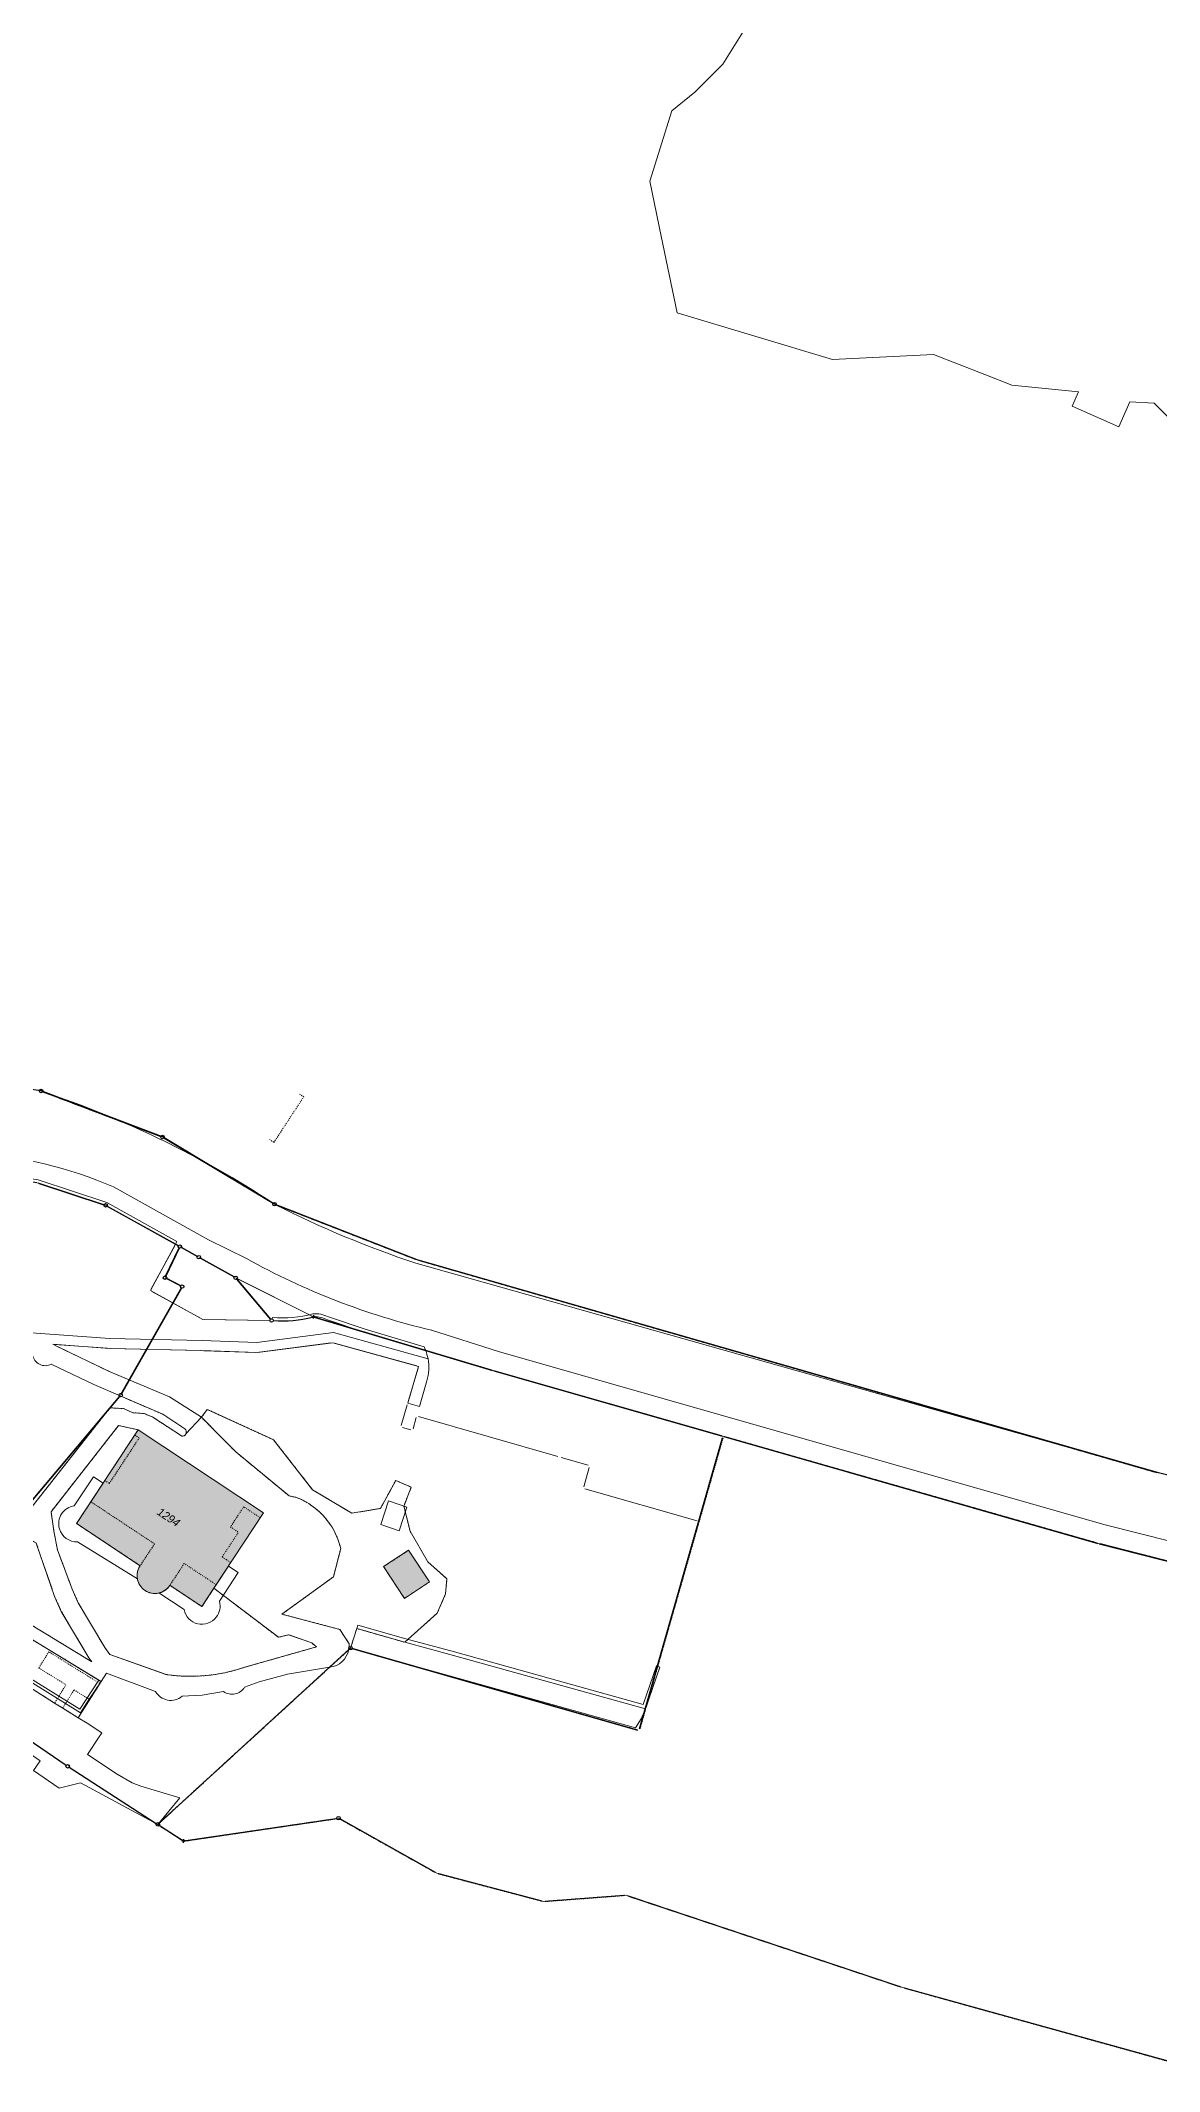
# Model space of a CAD drawing. Header units: metres. Extents: x 2678625 to 2679611, y 1205237 to 1205867.
# Drawn here: x 2679124.8 to 2679236.7, y 1205237.3 to 1205440.3 of the extents above; entities that cross this region are included whole.
import ezdxf

# ---------------------------------------------------------------- set-up
doc = ezdxf.new("R2010")
doc.units = ezdxf.units.M
doc.linetypes.add('AUSGEZOGEN', pattern=[0])
doc.linetypes.add('STRICHLINIE_S4', pattern=[0.1, 0, -0.1])
for name, color, linetype, lineweight in [('BEFESTIGT_TROTTOIR__Z-CH_', 8, 'AUSGEZOGEN', 13), ('BOLZEN', 250, 'AUSGEZOGEN', 25), ('GARTENANLAGEN', 8, 'STRICHLINIE_S4', 13), ('GEBAEUDE', 8, 'AUSGEZOGEN', 18), ('GEBAEUDENUMMER', 8, 'AUSGEZOGEN', 18), ('GEBAEUDETEIL', 8, 'STRICHLINIE_S4', 13), ('GESCHL_WALD', 8, 'AUSGEZOGEN', 13), ('KREUZ', 250, 'AUSGEZOGEN', 25), ('KUNSTSTOFFGRENZZEICHEN', 250, 'AUSGEZOGEN', 25), ('MAUER__SOCKEL__LAWINENVERBA', 8, 'AUSGEZOGEN', 13), ('OFFENES_GEWAESSER', 8, 'AUSGEZOGEN', 13), ('PARZELLE', 250, 'AUSGEZOGEN', 25), ('ROHR', 250, 'AUSGEZOGEN', 25), ('SCHMALER_WEG', 8, 'AUSGEZOGEN', 13), ('SELBSTAENDIGES_RECHT', 8, 'STRICHLINIE_S4', 13), ('Standard', 7, 'AUSGEZOGEN', 25), ('STRASSE__WEGE', 8, 'AUSGEZOGEN', 13), ('UEBRIGE_BEFEST', 8, 'AUSGEZOGEN', 13), ('UNTERIR_GEBAEUDE__RESERVOIR', 8, 'STRICHLINIE_S4', 13), ('UNTERSTAND__Z-CH_', 8, 'AUSGEZOGEN', 13), ('UNVERSICHERTER_GRENZPUNKT', 250, 'AUSGEZOGEN', 25)]:
    doc.layers.add(name, color=color, linetype=linetype, lineweight=lineweight)
doc.styles.add('ARIAL', font='arial.ttf')

# ---------------------------------------------------------------- blocks, each defined once
blk = doc.blocks.new('NSY101')
at = {"color": 0, "linetype": 'ByBlock', "lineweight": -2}
blk.add_circle((0, 0), 0.05, dxfattribs=at)
blk = doc.blocks.new('NSY115')
at = {"color": 0, "linetype": 'ByBlock', "lineweight": -2}
for p, q in [((-0.05, 0), (-0.02, 0)), ((0, 0.05), (0, 0.02)), ((0.05, 0), (0.02, 0)), ((0, -0.05), (0, -0.02))]:
    blk.add_line(p, q, dxfattribs=at)
blk.add_circle((0, 0), 0.02, dxfattribs=at)
blk = doc.blocks.new('COMPLEXOBJECT_19')
at = {"layer": 'GEBAEUDE', "color": 8, "linetype": 'AUSGEZOGEN', "lineweight": 18, "transparency": 33554687}
for points in [[(49140.93, 45283.75), (49142.13, 45285.58), (49147.08, 45293.14), (49134.54, 45301.43), (49128.39, 45292.05), (49134.75, 45287.84)], [(49137.71, 45285.88), (49137.76, 45285.85), (49140.93, 45283.75)]]:
    blk.add_lwpolyline(points, dxfattribs=at)
for centre, radius, start, end in [((49136.21, 45286.84), 1.77, 145.6053, 236.624), ((49136.22, 45286.84), 1.78, 236.5419, 327.3218)]:
    blk.add_arc(centre, radius, start, end, dxfattribs=at)
blk = doc.blocks.new('COMPLEXOBJECT_20')
at = {"layer": 'GARTENANLAGEN', "color": 8, "linetype": 'STRICHLINIE_S4', "lineweight": 13, "transparency": 33554687}
for p, q in [((49132.59, 45301.85), (49125.83, 45293.23)), ((49128.39, 45292.05), (49134.54, 45301.43)), ((49134.54, 45301.43), (49132.59, 45301.85)), ((49125.83, 45293.23), (49126.12, 45291.3)), ((49126.12, 45291.3), (49126.47, 45289.43)), ((49134.75, 45287.84), (49128.39, 45292.05)), ((49126.47, 45289.43), (49127.95, 45285.49)), ((49127.95, 45285.49), (49128.55, 45284.14)), ((49137.76, 45285.85), (49137.71, 45285.88)), ((49140.93, 45283.75), (49137.76, 45285.85)), ((49142.13, 45285.58), (49140.93, 45283.75)), ((49143.09, 45284.85), (49142.13, 45285.58)), ((49148.57, 45280.68), (49143.09, 45284.85)), ((49128.55, 45284.14), (49131.2, 45279.67)), ((49149.6, 45280.93), (49148.57, 45280.68)), ((49151.91, 45280.11), (49149.6, 45280.93)), ((49131.2, 45279.67), (49131.72, 45278.96)), ((49131.72, 45278.96), (49137.3, 45276.97)), ((49145.09, 45277.65), (49152.38, 45279.72)), ((49152.38, 45279.72), (49151.91, 45280.11)), ((49137.3, 45276.97), (49137.46, 45276.95))]:
    blk.add_line(p, q, dxfattribs=at)
for centre, radius, start, end in [((49136.21, 45286.84), 1.77, 145.6053, 236.624), ((49136.22, 45286.84), 1.78, 236.5419, 327.3218), ((49139.77, 45293.55), 16.77, 262.0769, 288.4746)]:
    blk.add_arc(centre, radius, start, end, dxfattribs=at)
blk = doc.blocks.new('COMPLEXOBJECT_22')
at = {"layer": 'GESCHL_WALD', "color": 8, "linetype": 'AUSGEZOGEN', "lineweight": 13, "transparency": 33554687}
for p, q in [((49131.12, 45323.93), (49124.65, 45326.07)), ((49138.13, 45320.08), (49131.44, 45323.79)), ((49135.85, 45315.51), (49138.2, 45319.84)), ((49140.86, 45312.55), (49135.92, 45315.27)), ((49147.73, 45312.37), (49141.19, 45312.47))]:
    blk.add_line(p, q, dxfattribs=at)
for points in [[(49080.42, 45307.02), (49082.46, 45306.54), (49081.6, 45308.36), (49080.63, 45311.87), (49082.2, 45312.48), (49091.22, 45309.66), (49101.03, 45308.59), (49105.66, 45317.58), (49107.45, 45318.52), (49111.82, 45317.19), (49123.87, 45311.14), (49131.72, 45310.57), (49140.95, 45310.35), (49146.43, 45310.16), (49154.08, 45311.15), (49163.55, 45308.52)], [(49163.3, 45309.36), (49157.15, 45311.2), (49153.48, 45312.44)]]:
    blk.add_lwpolyline(points, dxfattribs=at)
for centre, radius, start, end in [((49148.89, 45325.33), 13.01, 266.3865, 283.8305), ((49152.28, 45310.09), 2.63, 62.7732, 92.9125), ((49158.89, 45307.65), 4.73, 10.6865, 21.2942)]:
    blk.add_arc(centre, radius, start, end, dxfattribs=at)
blk = doc.blocks.new('COMPLEXOBJECT_23')
at = {"layer": 'UEBRIGE_BEFEST', "color": 8, "linetype": 'AUSGEZOGEN', "lineweight": 13, "transparency": 33554687}
for p, q in [((49138.28, 45319.99), (49135.77, 45315.35)), ((49138.66, 45319.78), (49138.28, 45319.99)), ((49139.51, 45319.31), (49138.78, 45319.71)), ((49140.56, 45318.72), (49139.63, 45319.24)), ((49144.24, 45316.67), (49140.68, 45318.65)), ((49135.77, 45315.35), (49141.01, 45312.47)), ((49152.01, 45312.75), (49144.36, 45316.6)), ((49141.01, 45312.47), (49147.73, 45312.37))]:
    blk.add_line(p, q, dxfattribs=at)
blk.add_arc((49148.89, 45325.33), 13.01, 266.3865, 283.8305, dxfattribs=at)
blk = doc.blocks.new('COMPLEXOBJECT_24')
at = {"layer": 'UEBRIGE_BEFEST', "color": 8, "linetype": 'AUSGEZOGEN', "lineweight": 13, "transparency": 33554687}
blk.add_line((49124.05, 45280.39), (49128.82, 45277.49), dxfattribs=at)
for points in [[(49138.89, 45300.81), (49136.01, 45302.7), (49135.14, 45303.05), (49134, 45303.14), (49133.09, 45303.55), (49132.21, 45303.6), (49131.73, 45303.63), (49122.71, 45292.19)], [(49150.38, 45294.67), (49149.64, 45294.82), (49144.32, 45299.21), (49142.8, 45300.74), (49140.88, 45302.68), (49139.32, 45301.01)], [(49124.36, 45290.08), (49126.19, 45284.77), (49126.86, 45283.27), (49129.62, 45278.62), (49129.9, 45278.23), (49123.96, 45281.85)], [(49155.65, 45280.04), (49154.73, 45281.46), (49148.93, 45282.99), (49154.08, 45286.73), (49154.81, 45289.55)], [(49115.89, 45284.4), (49118.04, 45277.99), (49118.51, 45277.68), (49118.37, 45277.35), (49116.15, 45278.44), (49113.93, 45279.19)], [(49123.35, 45269.29), (49124.09, 45268.78), (49124.75, 45268.34), (49124.08, 45267.36), (49126.66, 45265.59), (49128.79, 45266.14), (49136.51, 45261.97), (49138.71, 45264.61), (49134.82, 45265.79), (49133.95, 45266.14), (49132.45, 45266.98), (49129.49, 45268.97), (49130.58, 45270.61), (49130.92, 45271.14), (49129.46, 45272.08), (49128.55, 45272.64), (49127, 45273.6), (49126.19, 45274.1), (49118.82, 45278.79), (49118.89, 45279.04), (49117.48, 45283.12)], [(49111.55, 45279.64), (49111.09, 45278.98), (49112.88, 45277.76), (49113.83, 45277.94), (49116.06, 45276.73), (49120.98, 45273.02), (49120.61, 45272.48), (49120.11, 45271.74), (49123.31, 45269.58)], [(49128.82, 45277.49), (49130.85, 45276.25), (49131.38, 45277.1), (49136.27, 45275.27)], [(49145.2, 45275.69), (49146.65, 45276.22), (49149.47, 45276.98), (49153.7, 45277.69)], [(49138.93, 45274.79), (49140.94, 45274.89), (49143.08, 45275.25)]]:
    blk.add_lwpolyline(points, dxfattribs=at)
for centre, radius, start, end in [((49138.96, 45301.21), 0.414, 261.0616, 330.3258), ((49147.7, 45287.88), 7.3, 33.8984, 68.4851), ((49125.88, 45292.96), 3.25, 193.5105, 242.2357), ((49147.75, 45287.91), 7.25, 13.1203, 33.8873), ((49116.87, 45273.48), 10.96, 66.0112, 95.1359), ((49117.54, 45274.37), 8.75, 88.6996, 90.4356), ((49117.52, 45273.95), 9.17, 68.3355, 88.6342), ((49117.53, 45273.98), 9.14, 44.5377, 68.3268), ((49116.87, 45273.47), 10.98, 49.7308, 66.0083), ((49110.9, 45269.76), 9.9, 77.274, 86.2461), ((49110.89, 45269.8), 9.87, 72.0969, 77.2102), ((49153.48, 45279.85), 2.17, 275.753, 348.9283), ((49153.47, 45279.85), 2.19, 349.014, 4.9206), ((49137.8, 45276.11), 1.74, 208.7781, 310.7407), ((49143.94, 45276.45), 1.47, 234.6058, 329.0021), ((49123.2, 45269.42), 0.201, 320.6333, 53.9085)]:
    blk.add_arc(centre, radius, start, end, dxfattribs=at)
blk = doc.blocks.new('COMPLEXOBJECT_25')
at = {"layer": 'UEBRIGE_BEFEST', "color": 8, "linetype": 'AUSGEZOGEN', "lineweight": 13, "transparency": 33554687}
for points in [[(49137.46, 45276.95), (49137.3, 45276.97), (49131.72, 45278.96), (49131.2, 45279.67), (49128.55, 45284.14), (49127.95, 45285.49), (49126.47, 45289.43), (49126.12, 45291.3), (49125.83, 45293.23), (49132.59, 45301.85)], [(49132.59, 45301.85), (49134.54, 45301.43), (49147.08, 45293.14), (49142.13, 45285.58), (49143.09, 45284.85), (49148.57, 45280.68), (49149.6, 45280.93), (49151.91, 45280.11), (49152.38, 45279.72), (49145.09, 45277.65)]]:
    blk.add_lwpolyline(points, dxfattribs=at)
blk.add_arc((49139.77, 45293.55), 16.77, 262.0769, 288.4746, dxfattribs=at)
blk = doc.blocks.new('COMPLEXOBJECT_26')
at = {"layer": 'GARTENANLAGEN', "color": 8, "linetype": 'STRICHLINIE_S4', "lineweight": 13, "transparency": 33554687}
for p, q in [((49117.48, 45283.12), (49118.89, 45279.04)), ((49128.82, 45277.49), (49124.05, 45280.39)), ((49118.89, 45279.04), (49118.82, 45278.79)), ((49118.82, 45278.79), (49126.19, 45274.1)), ((49130.85, 45276.25), (49128.82, 45277.49)), ((49128.55, 45272.64), (49130.85, 45276.25)), ((49126.19, 45274.1), (49127, 45273.6)), ((49127, 45273.6), (49128.55, 45272.64))]:
    blk.add_line(p, q, dxfattribs=at)
for centre, radius, start, end in [((49117.54, 45274.37), 8.75, 88.6996, 90.4356), ((49117.52, 45273.95), 9.17, 68.3355, 88.6342), ((49117.53, 45273.98), 9.14, 44.5377, 68.3268)]:
    blk.add_arc(centre, radius, start, end, dxfattribs=at)
blk = doc.blocks.new('COMPLEXOBJECT_27')
at = {"layer": 'GARTENANLAGEN', "color": 8, "linetype": 'STRICHLINIE_S4', "lineweight": 13, "transparency": 33554687}
for p, q in [((49132.74, 45304.82), (49131.73, 45303.63)), ((49137.01, 45302.98), (49132.74, 45304.82)), ((49131.73, 45303.63), (49132.21, 45303.6)), ((49132.21, 45303.6), (49133.09, 45303.55)), ((49133.09, 45303.55), (49134, 45303.14)), ((49134, 45303.14), (49135.14, 45303.05)), ((49135.14, 45303.05), (49136.01, 45302.7)), ((49136.01, 45302.7), (49138.89, 45300.81)), ((49139.21, 45301.54), (49137.01, 45302.98))]:
    blk.add_line(p, q, dxfattribs=at)
for centre, radius, start, end in [((49138.96, 45301.21), 0.414, 261.0616, 330.3258), ((49138.95, 45301.21), 0.416, 330.3232, 51.5917)]:
    blk.add_arc(centre, radius, start, end, dxfattribs=at)
blk = doc.blocks.new('COMPLEXOBJECT_28')
at = {"layer": 'GARTENANLAGEN', "color": 8, "linetype": 'STRICHLINIE_S4', "lineweight": 13, "transparency": 33554687}
for p, q in [((49141.46, 45303.47), (49140.88, 45302.68)), ((49140.88, 45302.68), (49142.8, 45300.74)), ((49148.08, 45300.44), (49141.46, 45303.47)), ((49142.8, 45300.74), (49144.32, 45299.21)), ((49144.32, 45299.21), (49149.64, 45294.82)), ((49152, 45295.43), (49148.08, 45300.44)), ((49149.64, 45294.82), (49150.38, 45294.67)), ((49155.91, 45293.09), (49152, 45295.43)), ((49160.31, 45296.37), (49158.79, 45293.57)), ((49161.86, 45295.69), (49160.31, 45296.37)), ((49161.13, 45293.79), (49161.86, 45295.69)), ((49158.79, 45293.57), (49155.91, 45293.09)), ((49161.75, 45291.28), (49161.13, 45293.79)), ((49163.53, 45288.22), (49161.75, 45291.28)), ((49154.81, 45289.55), (49154.08, 45286.73)), ((49154.08, 45286.73), (49148.93, 45282.99)), ((49165.43, 45286.53), (49163.53, 45288.22)), ((49165.29, 45285.01), (49165.43, 45286.53)), ((49164.46, 45283.08), (49165.29, 45285.01)), ((49148.93, 45282.99), (49154.73, 45281.46)), ((49161.22, 45280.18), (49164.46, 45283.08)), ((49154.73, 45281.46), (49155.65, 45280.04)), ((49155.79, 45279.59), (49156.41, 45281.56)), ((49156.41, 45281.56), (49161.22, 45280.18)), ((49155.61, 45279.43), (49155.79, 45279.59))]:
    blk.add_line(p, q, dxfattribs=at)
for centre, radius, start, end in [((49147.7, 45287.88), 7.3, 33.8984, 68.4851), ((49147.75, 45287.91), 7.25, 13.1203, 33.8873), ((49153.47, 45279.85), 2.19, 349.014, 4.9206)]:
    blk.add_arc(centre, radius, start, end, dxfattribs=at)
blk = doc.blocks.new('COMPLEXOBJECT_29')
at = {"layer": 'GARTENANLAGEN', "color": 8, "linetype": 'STRICHLINIE_S4', "lineweight": 13, "transparency": 33554687}
for p, q in [((49098.91, 45303.03), (49094.5, 45301.74)), ((49098.81, 45302.5), (49098.91, 45303.03)), ((49122.71, 45292.19), (49131.73, 45303.63)), ((49131.73, 45303.63), (49127.52, 45298.63)), ((49094.3, 45302.41), (49093.36, 45301.99)), ((49093.36, 45301.99), (49097.25, 45299.47)), ((49094.5, 45301.74), (49094.3, 45302.41)), ((49098.78, 45302.23), (49098.81, 45302.5)), ((49098.99, 45302.2), (49098.78, 45302.23)), ((49104.88, 45301.42), (49098.99, 45302.2)), ((49105.07, 45301.4), (49104.88, 45301.42)), ((49109.4, 45300.83), (49105.07, 45301.4)), ((49105.2, 45292.77), (49109.4, 45300.83)), ((49097.25, 45299.47), (49102.58, 45296.01)), ((49127.52, 45298.63), (49119.66, 45289.31)), ((49102.58, 45296.01), (49098.08, 45289.24)), ((49112.32, 45289.05), (49105.2, 45292.77)), ((49116.61, 45294.04), (49113.64, 45288.36)), ((49116.79, 45293.95), (49116.61, 45294.04)), ((49118.85, 45292.87), (49116.79, 45293.95)), ((49119.2, 45292.69), (49118.85, 45292.87)), ((49119.66, 45289.31), (49119.2, 45292.69)), ((49098.08, 45289.24), (49097, 45287.62)), ((49113.64, 45288.36), (49112.32, 45289.05)), ((49126.19, 45284.77), (49124.36, 45290.08)), ((49097, 45287.62), (49097.88, 45284.1)), ((49126.86, 45283.27), (49126.19, 45284.77)), ((49097.88, 45284.1), (49101.14, 45283.9)), ((49101.14, 45283.9), (49101.25, 45284.02)), ((49101.25, 45284.02), (49101.79, 45284.09)), ((49101.79, 45284.09), (49101.82, 45283.86)), ((49101.82, 45283.86), (49103.51, 45283.75)), ((49103.51, 45283.75), (49104.78, 45282.96)), ((49104.78, 45282.96), (49109.01, 45280.3)), ((49118.04, 45277.99), (49115.89, 45284.4)), ((49129.62, 45278.62), (49126.86, 45283.27)), ((49123.96, 45281.85), (49129.9, 45278.23)), ((49109.01, 45280.3), (49111, 45279.04)), ((49111, 45279.04), (49111.09, 45278.98)), ((49111.09, 45278.98), (49111.55, 45279.64)), ((49113.93, 45279.19), (49116.15, 45278.44)), ((49116.15, 45278.44), (49118.37, 45277.35)), ((49129.9, 45278.23), (49129.62, 45278.62)), ((49118.51, 45277.68), (49118.04, 45277.99)), ((49118.37, 45277.35), (49118.51, 45277.68))]:
    blk.add_line(p, q, dxfattribs=at)
for centre, radius, start, end in [((49125.88, 45292.96), 3.25, 193.5105, 242.2357), ((49116.87, 45273.48), 10.96, 66.0112, 95.1359), ((49116.87, 45273.47), 10.98, 49.7308, 66.0083), ((49110.9, 45269.76), 9.9, 77.274, 86.2461), ((49110.89, 45269.8), 9.87, 72.0969, 77.2102)]:
    blk.add_arc(centre, radius, start, end, dxfattribs=at)
blk = doc.blocks.new('COMPLEXOBJECT_30')
at = {"layer": 'GESCHL_WALD', "color": 8, "linetype": 'AUSGEZOGEN', "lineweight": 13, "transparency": 33554687}
for points in [[(49123.98, 45308.93), (49121.94, 45310), (49121.37, 45310.3), (49118.93, 45310.37), (49116.44, 45309.12), (49112.8, 45308.6), (49110.74, 45307.43), (49109.27, 45306.75), (49112.89, 45302.81), (49113.07, 45302.72), (49119.08, 45299.58), (49120.62, 45295.29), (49120.76, 45293.52), (49118.85, 45292.87), (49119.2, 45292.69), (49119.66, 45289.31), (49127.52, 45298.63)], [(49127.52, 45298.63), (49131.73, 45303.63), (49132.74, 45304.82), (49130.1, 45305.96), (49125.86, 45307.99)]]:
    blk.add_lwpolyline(points, dxfattribs=at)
blk.add_arc((49125.27, 45309.15), 1.31, 189.9364, 297.1279, dxfattribs=at)
blk = doc.blocks.new('COMPLEXOBJECT_31')
at = {"layer": 'STRASSE__WEGE', "color": 8, "linetype": 'AUSGEZOGEN', "lineweight": 13, "transparency": 33554687}
for points in [[(49163.55, 45308.52), (49154.08, 45311.15), (49146.43, 45310.16), (49140.95, 45310.35), (49131.72, 45310.57), (49123.87, 45311.14), (49111.82, 45317.19), (49107.45, 45318.52), (49105.66, 45317.58), (49101.03, 45308.59), (49091.22, 45309.66), (49082.2, 45312.48), (49080.63, 45311.87), (49081.6, 45308.36), (49082.46, 45306.54), (49083.7, 45306.26), (49082.54, 45308.71), (49081.83, 45311.27), (49082.23, 45311.42), (49091.01, 45308.67), (49100.46, 45307.65), (49098.73, 45304.99), (49098.34, 45303.59), (49094.3, 45302.41), (49094.5, 45301.74), (49098.91, 45303.03), (49099.41, 45304.8), (49101.55, 45307.87), (49106.25, 45316.99), (49107.53, 45317.66), (49111.52, 45316.44), (49122.21, 45311.08), (49118.75, 45311.17), (49116.2, 45309.89), (49112.57, 45309.37), (49110.23, 45308.53), (49107.22, 45307.14), (49110.71, 45303.33), (49110.89, 45303.14), (49111.97, 45301.97), (49112.52, 45301.68), (49113.07, 45302.72), (49112.89, 45302.81), (49109.27, 45306.75), (49110.74, 45307.43), (49112.8, 45308.6), (49116.44, 45309.12), (49118.93, 45310.37), (49121.37, 45310.3), (49121.94, 45310), (49123.98, 45308.93)], [(49139.32, 45301.01), (49140.88, 45302.68), (49137.68, 45304.73), (49131.82, 45307.18), (49126.39, 45309.8), (49126, 45309.98), (49131.67, 45309.57), (49140.92, 45309.35), (49146.48, 45309.15), (49154.01, 45310.13), (49162.59, 45307.76), (49161.52, 45304.08), (49162.68, 45303.75), (49163.42, 45306.32)], [(49125.86, 45307.99), (49130.1, 45305.96), (49132.74, 45304.82), (49137.01, 45302.98), (49139.21, 45301.54)]]:
    blk.add_lwpolyline(points, dxfattribs=at)
for centre, radius, start, end in [((49125.27, 45309.15), 1.31, 189.9364, 297.1279), ((49159, 45307.67), 4.63, 342.9984, 10.616), ((49138.95, 45301.21), 0.416, 330.3232, 51.5917)]:
    blk.add_arc(centre, radius, start, end, dxfattribs=at)
blk = doc.blocks.new('COMPLEXOBJECT_32')
at = {"layer": 'GESCHL_WALD', "color": 8, "linetype": 'AUSGEZOGEN', "lineweight": 13, "transparency": 33554687}
for p, q in [((49126.16, 45309.91), (49126.23, 45309.88)), ((49131.49, 45309.58), (49126.18, 45309.97)), ((49126.54, 45309.72), (49131.66, 45307.26)), ((49140.75, 45309.36), (49131.84, 45309.57)), ((49146.3, 45309.16), (49141.1, 45309.34)), ((49153.83, 45310.11), (49146.65, 45309.18)), ((49162.42, 45307.81), (49154.18, 45310.09)), ((49131.98, 45307.12), (49137.68, 45304.73)), ((49161.57, 45304.25), (49162.54, 45307.6)), ((49160.87, 45301.87), (49161.47, 45303.92)), ((49176.53, 45298.76), (49162.58, 45302.77)), ((49161.82, 45301.41), (49160.98, 45301.65)), ((49162.36, 45302.65), (49162.04, 45301.53)), ((49230.44, 45290.1), (49193.23, 45300.73)), ((49179.55, 45297.89), (49176.87, 45298.66)), ((49193.01, 45300.61), (49190.67, 45292.43)), ((49179.12, 45295.74), (49179.67, 45297.67)), ((49190.46, 45292.31), (49179.24, 45295.52)), ((49248.03, 45285.62), (49230.77, 45290.01)), ((49131.38, 45277.1), (49130.85, 45276.25)), ((49136.27, 45275.27), (49131.38, 45277.1)), ((49130.85, 45276.25), (49128.55, 45272.64)), ((49128.55, 45272.64), (49129.46, 45272.08)), ((49129.46, 45272.08), (49130.92, 45271.14)), ((49130.58, 45270.61), (49129.49, 45268.97)), ((49130.92, 45271.14), (49130.58, 45270.61)), ((49129.49, 45268.97), (49132.45, 45266.98)), ((49132.45, 45266.98), (49133.95, 45266.14)), ((49133.95, 45266.14), (49134.82, 45265.79)), ((49134.82, 45265.79), (49138.71, 45264.61)), ((49138.71, 45264.61), (49136.51, 45261.97)), ((49139.09, 45260.31), (49154.59, 45262.6)), ((49154.59, 45262.6), (49164.41, 45257.09)), ((49136.51, 45261.97), (49139.09, 45260.31)), ((49164.41, 45257.09), (49175.09, 45254.27)), ((49175.09, 45254.27), (49183.35, 45254.89)), ((49183.35, 45254.89), (49210.99, 45245.67)), ((49210.99, 45245.67), (49241.29, 45237.27))]:
    blk.add_line(p, q, dxfattribs=at)
for points in [[(49137.68, 45304.73), (49140.88, 45302.68), (49141.46, 45303.47), (49148.08, 45300.44), (49152, 45295.43), (49155.91, 45293.09), (49158.79, 45293.57), (49160.31, 45296.37), (49161.86, 45295.69), (49161.13, 45293.79), (49161.75, 45291.28), (49163.53, 45288.22), (49165.43, 45286.53), (49165.29, 45285.01), (49164.46, 45283.08), (49161.22, 45280.18), (49156.41, 45281.56), (49155.79, 45279.59), (49155.61, 45279.43)], [(49153.7, 45277.69), (49149.47, 45276.98), (49146.65, 45276.22), (49145.2, 45275.69)], [(49143.08, 45275.25), (49140.94, 45274.89), (49138.93, 45274.79)]]:
    blk.add_lwpolyline(points, dxfattribs=at)
for centre, radius, start, end in [((49153.48, 45279.85), 2.17, 275.753, 348.9283), ((49137.8, 45276.11), 1.74, 208.7781, 310.7407), ((49143.94, 45276.45), 1.47, 234.6058, 329.0021)]:
    blk.add_arc(centre, radius, start, end, dxfattribs=at)
blk = doc.blocks.new('COMPLEXOBJECT_33')
at = {"layer": 'GESCHL_WALD', "color": 8, "linetype": 'AUSGEZOGEN', "lineweight": 13, "transparency": 33554687}
for p, q in [((49148.36, 45323.93), (49162.28, 45318.5)), ((49162.61, 45318.38), (49236.44, 45297.16))]:
    blk.add_line(p, q, dxfattribs=at)
blk.add_lwpolyline([(49241.25, 45399.01), (49236.16, 45404.1), (49233.74, 45404.21), (49232.64, 45401.72), (49227.97, 45403.79), (49228.61, 45405.23), (49221.94, 45405.88), (49219.22, 45406.97), (49214.09, 45408.97), (49203.99, 45408.46), (49188.45, 45413.13), (49186.87, 45420.8), (49185.74, 45426.29), (49187.94, 45433.33), (49190.24, 45435.2), (49190.37, 45435.33), (49193.04, 45438), (49197.54, 45445.22)], dxfattribs=at)
for centre, radius, start, end in [((49093.82, 45241.44), 98.85, 64.1956, 71.6196), ((49093.67, 45241.27), 99.08, 56.7154, 64.164)]:
    blk.add_arc(centre, radius, start, end, dxfattribs=at)
blk = doc.blocks.new('COMPLEXOBJECT_37')
at = {"layer": 'STRASSE__WEGE', "color": 8, "linetype": 'AUSGEZOGEN', "lineweight": 13, "transparency": 33554687}
for points in [[(49132.09, 45325.72), (49141.59, 45320.44), (49145.37, 45318.55)], [(49296.43, 45286.83), (49295.22, 45286.69), (49286.2, 45287.2), (49275.87, 45288.64), (49270.57, 45289.38), (49250.67, 45293.69), (49236.6, 45297.11), (49162.33, 45318.1)], [(49163.9, 45311.38), (49170.6, 45309.27), (49231.15, 45291.97), (49248.69, 45287.51), (49262.2, 45284.66), (49288.55, 45279.6)]]:
    blk.add_lwpolyline(points, dxfattribs=at)
for centre, radius, start, end in [((49093.82, 45241.44), 98.85, 64.1956, 71.6196), ((49114.63, 45284.78), 44.51, 66.8965, 85.7092), ((49093.67, 45241.27), 99.08, 56.7154, 64.164), ((49193.57, 45412.93), 99.85, 243.0717, 251.7683), ((49180.39, 45381.48), 72.01, 240.9046, 256.7678)]:
    blk.add_arc(centre, radius, start, end, dxfattribs=at)
blk = doc.blocks.new('COMPLEXOBJECT_38')
at = {"layer": 'UEBRIGE_BEFEST', "color": 8, "linetype": 'AUSGEZOGEN', "lineweight": 13, "transparency": 33554687}
for p, q in [((49162.44, 45318.43), (49148.36, 45323.93)), ((49162.33, 45318.1), (49236.6, 45297.11)), ((49236.6, 45297.11), (49162.44, 45318.43))]:
    blk.add_line(p, q, dxfattribs=at)
blk.add_arc((49193.57, 45412.93), 99.85, 243.0717, 251.7683, dxfattribs=at)
blk = doc.blocks.new('COMPLEXOBJECT_40')
at = {"layer": 'BEFESTIGT_TROTTOIR__Z-CH_', "color": 8, "linetype": 'AUSGEZOGEN', "lineweight": 13, "transparency": 33554687}
for p, q in [((49124.65, 45326.07), (49131.12, 45323.93)), ((49131.44, 45323.79), (49138.13, 45320.08)), ((49138.43, 45319.9), (49138.57, 45319.83)), ((49138.87, 45319.66), (49139.42, 45319.36)), ((49139.72, 45319.19), (49140.47, 45318.77)), ((49140.77, 45318.6), (49144.14, 45316.72)), ((49144.45, 45316.55), (49152.01, 45312.75)), ((49153.48, 45312.44), (49157.15, 45311.2)), ((49157.15, 45311.2), (49163.3, 45309.36)), ((49163.3, 45309.36), (49170.04, 45307.35)), ((49170.04, 45307.35), (49182.32, 45303.85)), ((49182.32, 45303.85), (49187.81, 45302.28)), ((49187.81, 45302.28), (49190.89, 45301.39)), ((49190.89, 45301.39), (49193.06, 45300.78)), ((49193.06, 45300.78), (49230.61, 45290.05)), ((49230.61, 45290.05), (49248.2, 45285.58))]:
    blk.add_line(p, q, dxfattribs=at)
for points in [[(49145.37, 45318.55), (49141.59, 45320.44), (49132.09, 45325.72)], [(49288.55, 45279.6), (49262.2, 45284.66), (49248.69, 45287.51), (49231.15, 45291.97), (49170.6, 45309.27), (49163.9, 45311.38)]]:
    blk.add_lwpolyline(points, dxfattribs=at)
for centre, radius, start, end in [((49114.63, 45284.78), 44.51, 66.8965, 85.7092), ((49180.39, 45381.48), 72.01, 240.9046, 256.7678), ((49152.28, 45310.09), 2.63, 62.7732, 92.9125)]:
    blk.add_arc(centre, radius, start, end, dxfattribs=at)
blk = doc.blocks.new('COMPLEXOBJECT_42')
at = {"layer": 'OFFENES_GEWAESSER', "color": 8, "linetype": 'AUSGEZOGEN', "lineweight": 13, "transparency": 33554687}
blk.add_lwpolyline([(49241.29, 45237.27), (49210.99, 45245.67), (49183.35, 45254.89), (49175.09, 45254.27), (49164.41, 45257.09), (49154.59, 45262.6), (49139.09, 45260.31), (49136.51, 45261.97), (49128.79, 45266.14), (49126.66, 45265.59), (49124.08, 45267.36), (49124.75, 45268.34), (49124.09, 45268.78), (49123.35, 45269.29)], dxfattribs=at)
blk = doc.blocks.new('COMPLEXOBJECT_43')
at = {"layer": 'UNTERSTAND__Z-CH_', "color": 8, "linetype": 'AUSGEZOGEN', "lineweight": 13, "transparency": 33554687}
for p, q in [((49136.63, 45285.11), (49139.15, 45283.45)), ((49140.93, 45283.75), (49137.71, 45285.88))]:
    blk.add_line(p, q, dxfattribs=at)
blk.add_lwpolyline([(49142.67, 45284.28), (49144.56, 45287.16), (49143.58, 45287.79), (49140.93, 45283.75)], dxfattribs=at)
for centre, radius, start, end in [((49136.21, 45286.85), 1.79, 283.5392, 327.1653), ((49140.92, 45283.79), 1.81, 190.9699, 322.4735), ((49140.93, 45283.79), 1.81, 322.4371, 15.5539)]:
    blk.add_arc(centre, radius, start, end, dxfattribs=at)
blk = doc.blocks.new('COMPLEXOBJECT_44')
at = {"layer": 'UNTERSTAND__Z-CH_', "color": 8, "linetype": 'AUSGEZOGEN', "lineweight": 13, "transparency": 33554687}
blk.add_line((49128.48, 45290.21), (49134.47, 45286.53), dxfattribs=at)
blk.add_lwpolyline([(49134.75, 45287.84), (49128.39, 45292.05), (49131.04, 45296.09), (49130.08, 45296.72), (49128.16, 45293.84)], dxfattribs=at)
for centre, radius, start, end in [((49128.43, 45292.03), 1.83, 98.4844, 196.1002), ((49128.42, 45292.04), 1.82, 196.1475, 271.6922), ((49136.21, 45286.84), 1.77, 145.5949, 190.0064)]:
    blk.add_arc(centre, radius, start, end, dxfattribs=at)
blk = doc.blocks.new('COMPLEXOBJECT_46')
at = {"layer": 'MAUER__SOCKEL__LAWINENVERBA', "color": 8, "linetype": 'AUSGEZOGEN', "lineweight": 13, "transparency": 33554687}
blk.add_lwpolyline([(49117.74, 45283.12), (49119.28, 45279.3), (49122.11, 45277.58), (49128.71, 45273.48), (49130.61, 45276.39)], dxfattribs=at)
blk.add_arc((49117.54, 45274.37), 8.75, 88.6996, 90.4356, dxfattribs=at)
blk = doc.blocks.new('COMPLEXOBJECT_48')
at = {"layer": 'MAUER__SOCKEL__LAWINENVERBA', "color": 8, "linetype": 'AUSGEZOGEN', "lineweight": 13, "transparency": 33554687}
blk.add_line((49147.94, 45312.53), (49147.97, 45312.66), dxfattribs=at)
for points in [[(49163.3, 45309.36), (49157.15, 45311.2), (49153.48, 45312.44)], [(49153.6, 45312.71), (49157.25, 45311.49), (49163.14, 45309.73)]]:
    blk.add_lwpolyline(points, dxfattribs=at)
for centre, radius, start, end in [((49148.9, 45325.26), 12.64, 265.7922, 284.3083), ((49152.28, 45310.1), 2.93, 63.1974, 94.9803), ((49148.89, 45325.33), 13.01, 266.3865, 283.8305), ((49152.28, 45310.09), 2.63, 62.7732, 92.9125), ((49158.81, 45307.6), 4.83, 21.4947, 26.1642)]:
    blk.add_arc(centre, radius, start, end, dxfattribs=at)
blk = doc.blocks.new('COMPLEXOBJECT_52')
at = {"layer": 'MAUER__SOCKEL__LAWINENVERBA', "color": 8, "linetype": 'AUSGEZOGEN', "lineweight": 13, "transparency": 33554687}
for p, q in [((49131.29, 45323.88), (49124.48, 45326.12)), ((49138.28, 45319.99), (49131.29, 45323.88))]:
    blk.add_line(p, q, dxfattribs=at)
blk.add_lwpolyline([(49058.44, 45320.37), (49070.92, 45320.46), (49080.14, 45321.31), (49104.71, 45326.41), (49110.88, 45327.39), (49117.83, 45327.46), (49124.56, 45326.42), (49131.41, 45324.15), (49138.43, 45320.25)], dxfattribs=at)
blk = doc.blocks.new('COMPLEXOBJECT_127')
at = {"layer": 'GEBAEUDETEIL', "color": 8, "linetype": 'STRICHLINIE_S4', "lineweight": 13, "transparency": 33554687}
for p, q in [((79145.103, 5293.726), (79143.778, 5291.721)), ((79146.755, 5292.634), (79145.103, 5293.726)), ((79143.778, 5291.721), (79144.587, 5291.186))]:
    blk.add_line(p, q, dxfattribs=at)
blk = doc.blocks.new('COMPLEXOBJECT_130')
at = {"layer": 'GEBAEUDETEIL', "color": 8, "linetype": 'STRICHLINIE_S4', "lineweight": 13, "transparency": 33554687}
for p, q in [((79139.153, 5288.059), (79137.713, 5285.881)), ((79142.363, 5285.937), (79139.153, 5288.059))]:
    blk.add_line(p, q, dxfattribs=at)
blk = doc.blocks.new('COMPLEXOBJECT_131')
at = {"layer": 'GEBAEUDETEIL', "color": 8, "linetype": 'STRICHLINIE_S4', "lineweight": 13, "transparency": 33554687}
for p, q in [((79129.82, 5294.23), (79136.189, 5290.019)), ((79136.189, 5290.019), (79134.75, 5287.842))]:
    blk.add_line(p, q, dxfattribs=at)
blk = doc.blocks.new('COMPLEXOBJECT_134')
at = {"layer": 'UNTERIR_GEBAEUDE__RESERVOIR', "color": 8, "linetype": 'STRICHLINIE_S4', "lineweight": 13, "transparency": 33554687}
for p, q in [((79125.614, 5279.232), (79124.61, 5277.62)), ((79130.697, 5276.067), (79125.614, 5279.232)), ((79124.61, 5277.62), (79127.324, 5275.929)), ((79127.324, 5275.929), (79126.188, 5274.104)), ((79129.658, 5274.476), (79130.697, 5276.067)), ((79126.188, 5274.104), (79126.997, 5273.6)), ((79126.997, 5273.6), (79128.133, 5275.426)), ((79128.133, 5275.426), (79129.658, 5274.476))]:
    blk.add_line(p, q, dxfattribs=at)
blk = doc.blocks.new('COMPLEXOBJECT_58')
at = {"layer": 'PARZELLE', "color": 250, "linetype": 'AUSGEZOGEN', "lineweight": 25, "transparency": 33554687}
for p, q in [((49230.44, 45290.1), (49193.23, 45300.73)), ((49193.01, 45300.61), (49184.7, 45271.52)), ((49248.03, 45285.62), (49230.77, 45290.01)), ((49155.66, 45279.48), (49136.64, 45262.09)), ((49184.48, 45271.4), (49155.96, 45279.55)), ((49139.27, 45260.33), (49154.42, 45262.57)), ((49154.74, 45262.51), (49164.26, 45257.18)), ((49136.66, 45261.88), (49138.94, 45260.4)), ((49164.58, 45257.05), (49174.92, 45254.32)), ((49175.27, 45254.29), (49183.18, 45254.88)), ((49183.52, 45254.84), (49210.82, 45245.73)), ((49211.16, 45245.63), (49241.12, 45237.32))]:
    blk.add_line(p, q, dxfattribs=at)
blk = doc.blocks.new('COMPLEXOBJECT_59')
at = {"layer": 'PARZELLE', "color": 250, "linetype": 'AUSGEZOGEN', "lineweight": 25, "transparency": 33554687}
for p, q in [((49138.64, 45319.59), (49137.3, 45316.8)), ((49140.47, 45318.77), (49138.87, 45319.66)), ((49144.14, 45316.72), (49140.77, 45318.6)), ((49138.87, 45315.6), (49132.88, 45305.04)), ((49137.38, 45316.56), (49138.8, 45315.83)), ((49147.79, 45312.5), (49144.41, 45316.5)), ((49169.88, 45307.4), (49152.14, 45312.7)), ((49192.89, 45300.83), (49170.21, 45307.3)), ((49132.68, 45304.75), (49111.12, 45279.17)), ((49184.7, 45271.52), (49193.01, 45300.61)), ((49111.15, 45278.94), (49127.36, 45267.88)), ((49136.64, 45262.09), (49155.66, 45279.48)), ((49155.96, 45279.55), (49184.48, 45271.4)), ((49127.65, 45267.69), (49136.36, 45262.07))]:
    blk.add_line(p, q, dxfattribs=at)
blk.add_arc((49148.89, 45325.33), 13.01, 266.3865, 283.8305, dxfattribs=at)
blk = doc.blocks.new('COMPLEXOBJECT_61')
at = {"layer": 'PARZELLE', "color": 250, "linetype": 'AUSGEZOGEN', "lineweight": 25, "transparency": 33554687}
for p, q in [((49124.99, 45335.25), (49136.82, 45330.77)), ((49137.13, 45330.62), (49148.04, 45324.08)), ((49148.36, 45323.93), (49162.28, 45318.5)), ((49162.61, 45318.38), (49236.44, 45297.16))]:
    blk.add_line(p, q, dxfattribs=at)
blk = doc.blocks.new('COMPLEXOBJECT_63')
at = {"layer": 'PARZELLE', "color": 250, "linetype": 'AUSGEZOGEN', "lineweight": 25, "transparency": 33554687}
for p, q in [((49124.83, 45335.31), (49118.22, 45336.26)), ((49136.98, 45330.71), (49124.83, 45335.31)), ((49148.19, 45323.99), (49136.98, 45330.71)), ((49124.65, 45326.07), (49131.12, 45323.93)), ((49131.44, 45323.79), (49138.57, 45319.83)), ((49162.44, 45318.43), (49148.19, 45323.99)), ((49138.87, 45319.66), (49140.47, 45318.77)), ((49140.77, 45318.6), (49144.14, 45316.72)), ((49236.6, 45297.11), (49162.44, 45318.43)), ((49144.41, 45316.5), (49147.79, 45312.5)), ((49152.14, 45312.7), (49169.98, 45307.37)), ((49170.11, 45307.33), (49192.99, 45300.8)), ((49193.13, 45300.76), (49230.54, 45290.07)), ((49250.67, 45293.69), (49236.6, 45297.11)), ((49230.67, 45290.03), (49248.13, 45285.59))]:
    blk.add_line(p, q, dxfattribs=at)
blk.add_arc((49148.89, 45325.33), 13.01, 266.3865, 283.8305, dxfattribs=at)
blk = doc.blocks.new('COMPLEXOBJECT_64')
at = {"layer": 'SELBSTAENDIGES_RECHT', "color": 8, "linetype": 'STRICHLINIE_S4', "lineweight": 13, "transparency": 33554687}
for p, q in [((49124.99, 45335.25), (49136.82, 45330.77)), ((49137.13, 45330.62), (49148.04, 45324.08)), ((49148.36, 45323.93), (49162.28, 45318.5)), ((49162.61, 45318.38), (49236.44, 45297.16))]:
    blk.add_line(p, q, dxfattribs=at)
blk = doc.blocks.new('COMPLEXOBJECT_65')
at = {"layer": 'SELBSTAENDIGES_RECHT', "color": 8, "linetype": 'STRICHLINIE_S4', "lineweight": 13, "transparency": 33554687}
for p, q in [((49230.44, 45290.1), (49193.23, 45300.73)), ((49193.01, 45300.61), (49184.7, 45271.52)), ((49248.03, 45285.62), (49230.77, 45290.01)), ((49155.66, 45279.48), (49136.64, 45262.09)), ((49184.48, 45271.4), (49155.96, 45279.55)), ((49139.27, 45260.33), (49154.42, 45262.57)), ((49154.74, 45262.51), (49164.26, 45257.18)), ((49136.66, 45261.88), (49138.94, 45260.4)), ((49164.58, 45257.05), (49174.92, 45254.32)), ((49175.27, 45254.29), (49183.18, 45254.88)), ((49183.52, 45254.84), (49210.82, 45245.73)), ((49211.16, 45245.63), (49241.12, 45237.32))]:
    blk.add_line(p, q, dxfattribs=at)
blk = doc.blocks.new('COMPLEXOBJECT_146')
at = {"layer": 'PARZELLE', "color": 250, "linetype": 'AUSGEZOGEN', "lineweight": 25, "transparency": 33554687}
for p, q in [((79110.87, 5327.03), (79097.28, 5299.54)), ((79117.75, 5327.16), (79110.98, 5327.09)), ((79124.41, 5326.14), (79117.88, 5327.15)), ((79131.22, 5323.9), (79124.55, 5326.1)), ((79138.66, 5319.78), (79131.35, 5323.84)), ((79137.26, 5316.71), (79138.69, 5319.68)), ((79138.89, 5315.78), (79137.29, 5316.61)), ((79132.83, 5304.95), (79138.92, 5315.69)), ((79111.05, 5279.09), (79132.75, 5304.83)), ((79097.3, 5299.44), (79102.52, 5296.05)), ((79102.54, 5295.95), (79097.04, 5287.68)), ((79097.02, 5287.55), (79097.87, 5284.17)), ((79097.95, 5284.1), (79103.44, 5283.76)), ((79103.57, 5283.72), (79110.95, 5279.08))]:
    blk.add_line(p, q, dxfattribs=at)
blk = doc.blocks.new('COMPLEXOBJECT_116')
at = {"layer": 'GARTENANLAGEN', "color": 8, "linetype": 'STRICHLINIE_S4', "lineweight": 13, "transparency": 33554687}
for p, q in [((79159.098, 5287.757), (79161.604, 5289.377)), ((79161.604, 5289.377), (79163.688, 5286.208)), ((79161.182, 5284.569), (79159.098, 5287.757)), ((79163.688, 5286.208), (79161.182, 5284.569))]:
    blk.add_line(p, q, dxfattribs=at)
blk = doc.blocks.new('COMPLEXOBJECT_121')
at = {"layer": 'GEBAEUDETEIL', "color": 8, "linetype": 'STRICHLINIE_S4', "lineweight": 13, "transparency": 33554687}
for p, q in [((79131.663, 5296.059), (79134.648, 5300.616)), ((79134.648, 5300.616), (79134.197, 5300.912)), ((79131.211, 5296.355), (79131.663, 5296.059))]:
    blk.add_line(p, q, dxfattribs=at)

msp = doc.modelspace()

# ---------------------------------------------------------------- hatches: boundary and pattern name
at = {"layer": 'GEBAEUDE', "true_color": 0xb9b9b9, "transparency": 33554687}
for points in [[(2679134.75, 1205287.84), (2679134.65, 1205287.67), (2679134.56, 1205287.49), (2679134.5, 1205287.3), (2679134.46, 1205287.1), (2679134.44, 1205286.9), (2679134.45, 1205286.7), (2679134.47, 1205286.5), (2679134.52, 1205286.3), (2679134.59, 1205286.11), (2679134.69, 1205285.94), (2679134.8, 1205285.77), (2679134.93, 1205285.62), (2679135.08, 1205285.48), (2679135.24, 1205285.36), (2679135.41, 1205285.26), (2679135.6, 1205285.18), (2679135.79, 1205285.12), (2679135.98, 1205285.08), (2679136.19, 1205285.06), (2679136.39, 1205285.07), (2679136.58, 1205285.1), (2679136.78, 1205285.15), (2679136.97, 1205285.23), (2679137.14, 1205285.32), (2679137.31, 1205285.44), (2679137.46, 1205285.57), (2679137.6, 1205285.72), (2679137.71, 1205285.88), (2679137.75, 1205285.85), (2679140.93, 1205283.75), (2679142.13, 1205285.58), (2679147.08, 1205293.14), (2679134.54, 1205301.43), (2679128.39, 1205292.05)], [(2679161.18, 1205284.57), (2679163.69, 1205286.21), (2679161.6, 1205289.38), (2679159.1, 1205287.76)]]:
    msp.add_hatch(color=9, dxfattribs=at).paths.add_polyline_path(points)

# ---------------------------------------------------------------- linework, layer by layer
at = {"layer": 'GEBAEUDE', "color": 8, "linetype": 'AUSGEZOGEN', "lineweight": 18, "transparency": 33554687}
msp.add_lwpolyline([(2679161.18, 1205284.57), (2679163.69, 1205286.21), (2679161.6, 1205289.38), (2679159.1, 1205287.76)], close=True, dxfattribs=at)
at = {"layer": 'GEBAEUDETEIL', "color": 8, "linetype": 'STRICHLINIE_S4', "lineweight": 13, "transparency": 33554687}
for p, q in [((2679142.95, 1205288.71), (2679144.59, 1205291.19)), ((2679142.95, 1205288.71), (2679143.35, 1205288.45)), ((2679143.35, 1205288.45), (2679143.81, 1205288.15))]:
    msp.add_line(p, q, dxfattribs=at)
at = {"layer": 'MAUER__SOCKEL__LAWINENVERBA', "color": 8, "linetype": 'AUSGEZOGEN', "lineweight": 13, "transparency": 33554687}
for p, q in [((2679138.28, 1205319.99), (2679138.43, 1205320.25)), ((2679130.61, 1205276.4), (2679130.85, 1205276.25)), ((2679130.72, 1205276.05), (2679130.85, 1205276.25))]:
    msp.add_line(p, q, dxfattribs=at)
for points in [[(2679127, 1205273.6), (2679126.19, 1205274.1), (2679118.82, 1205278.79), (2679118.89, 1205279.04), (2679117.48, 1205283.12)], [(2679130.72, 1205276.05), (2679129.66, 1205274.48), (2679128.78, 1205273.14), (2679121.98, 1205277.37), (2679119.07, 1205279.14), (2679117.48, 1205283.12)], [(2679156.41, 1205281.56), (2679161.22, 1205280.18), (2679166.09, 1205278.87), (2679185.3, 1205273.53)], [(2679127, 1205273.6), (2679128.55, 1205272.64), (2679130.72, 1205276.05)]]:
    msp.add_lwpolyline(points, dxfattribs=at)
msp.add_lwpolyline([(2679185.07, 1205273.96), (2679166.18, 1205279.21), (2679161.31, 1205280.52), (2679156.51, 1205281.89), (2679156.41, 1205281.56), (2679155.79, 1205279.59), (2679184.29, 1205271.62), (2679184.85, 1205272.53), (2679185.3, 1205273.53), (2679186.73, 1205277.7), (2679186.4, 1205277.81)], close=True, dxfattribs=at)
at = {"layer": 'SCHMALER_WEG', "color": 8, "linetype": 'AUSGEZOGEN', "lineweight": 13, "transparency": 33554687}
msp.add_lwpolyline([(2679121.98, 1205277.37), (2679122.11, 1205277.58), (2679124.05, 1205280.39), (2679130.83, 1205276.26), (2679130.7, 1205276.07), (2679129.66, 1205274.48), (2679128.78, 1205273.14)], close=True, dxfattribs=at)
at = {"layer": 'SELBSTAENDIGES_RECHT', "color": 254, "lineweight": 25, "transparency": 33554687}
for p, q in [((2679125, 1205335.24), (2679136.82, 1205330.77)), ((2679137.14, 1205330.62), (2679148.05, 1205324.08)), ((2679148.36, 1205323.92), (2679162.28, 1205318.49)), ((2679162.62, 1205318.38), (2679236.44, 1205297.16)), ((2679193.02, 1205300.6), (2679184.71, 1205271.51)), ((2679230.44, 1205290.1), (2679193.23, 1205300.72)), ((2679248.03, 1205285.62), (2679230.78, 1205290)), ((2679155.67, 1205279.47), (2679136.65, 1205262.08)), ((2679184.49, 1205271.39), (2679155.96, 1205279.54)), ((2679136.66, 1205261.87), (2679138.95, 1205260.4)), ((2679139.27, 1205260.33), (2679154.42, 1205262.56)), ((2679154.75, 1205262.5), (2679164.26, 1205257.17)), ((2679164.59, 1205257.04), (2679174.93, 1205254.31)), ((2679175.27, 1205254.28), (2679183.18, 1205254.88)), ((2679183.52, 1205254.83), (2679210.83, 1205245.72)), ((2679211.16, 1205245.62), (2679241.13, 1205237.31))]:
    msp.add_line(p, q, dxfattribs=at)
at = {"layer": 'UNTERSTAND__Z-CH_', "color": 8, "linetype": 'AUSGEZOGEN', "lineweight": 13, "transparency": 33554687}
msp.add_lwpolyline([(2679160.65, 1205291.34), (2679161.43, 1205293.7), (2679159.59, 1205294.31), (2679158.81, 1205291.95)], close=True, dxfattribs=at)

# ---------------------------------------------------------------- block references
at = {"layer": 'BEFESTIGT_TROTTOIR__Z-CH_', "color": 8, "linetype": 'AUSGEZOGEN', "lineweight": 13, "transparency": 33554687}
msp.add_blockref('COMPLEXOBJECT_40', (2630000, 1160000), dxfattribs=at)
at = {"layer": 'BOLZEN', "transparency": 33554687, "xscale": 3.499999732971214, "yscale": 3.499999732971214, "zscale": 3.499999732971214}
for p in [(2679124.83, 1205335.31), (2679136.98, 1205330.71), (2679131.29, 1205323.88), (2679148.19, 1205323.99), (2679138.72, 1205319.75), (2679140.62, 1205318.69), (2679137.23, 1205316.64), (2679144.3, 1205316.63), (2679138.95, 1205315.75), (2679147.9, 1205312.36), (2679127.5, 1205267.78)]:
    msp.add_blockref('NSY101', p, dxfattribs=at)
at = {"layer": 'GARTENANLAGEN', "color": 8, "linetype": 'STRICHLINIE_S4', "lineweight": 13, "transparency": 33554687}
for name in ['COMPLEXOBJECT_27', 'COMPLEXOBJECT_29', 'COMPLEXOBJECT_28', 'COMPLEXOBJECT_20', 'COMPLEXOBJECT_26']:
    msp.add_blockref(name, (2630000, 1160000), dxfattribs=at)
at = {"layer": 'GEBAEUDE', "color": 8, "linetype": 'AUSGEZOGEN', "lineweight": 18, "transparency": 33554687}
msp.add_blockref('COMPLEXOBJECT_19', (2630000, 1160000), dxfattribs=at)
at = {"layer": 'GEBAEUDETEIL', "color": 8, "linetype": 'STRICHLINIE_S4', "lineweight": 13, "transparency": 33554687}
for name in ['COMPLEXOBJECT_131', 'COMPLEXOBJECT_127', 'COMPLEXOBJECT_130']:
    msp.add_blockref(name, (2600000, 1200000), dxfattribs=at)
at = {"layer": 'GESCHL_WALD', "color": 8, "linetype": 'AUSGEZOGEN', "lineweight": 13, "transparency": 33554687}
for name in ['COMPLEXOBJECT_33', 'COMPLEXOBJECT_32', 'COMPLEXOBJECT_22', 'COMPLEXOBJECT_30']:
    msp.add_blockref(name, (2630000, 1160000), dxfattribs=at)
at = {"layer": 'KREUZ', "transparency": 33554687, "xscale": 3.499999732971214, "yscale": 3.499999732971214, "zscale": 3.499999732971214}
for p in [(2679152.07, 1205312.72), (2679139.09, 1205260.31)]:
    msp.add_blockref('NSY115', p, dxfattribs=at)
at = {"layer": 'KUNSTSTOFFGRENZZEICHEN', "transparency": 33554687, "xscale": 3.499999732971214, "yscale": 3.499999732971214, "zscale": 3.499999732971214}
msp.add_blockref('NSY101', (2679155.79, 1205279.59), dxfattribs=at)
at = {"layer": 'MAUER__SOCKEL__LAWINENVERBA', "color": 8, "linetype": 'AUSGEZOGEN', "lineweight": 13, "transparency": 33554687}
for name in ['COMPLEXOBJECT_52', 'COMPLEXOBJECT_48', 'COMPLEXOBJECT_46']:
    msp.add_blockref(name, (2630000, 1160000), dxfattribs=at)
at = {"layer": 'OFFENES_GEWAESSER', "color": 8, "linetype": 'AUSGEZOGEN', "lineweight": 13, "transparency": 33554687}
msp.add_blockref('COMPLEXOBJECT_42', (2630000, 1160000), dxfattribs=at)
at = {"layer": 'PARZELLE', "color": 250, "linetype": 'AUSGEZOGEN', "lineweight": 25, "transparency": 33554687}
for name, p in [('COMPLEXOBJECT_61', (2630000, 1160000)), ('COMPLEXOBJECT_63', (2630000, 1160000)), ('COMPLEXOBJECT_58', (2630000, 1160000)), ('COMPLEXOBJECT_146', (2600000, 1200000)), ('COMPLEXOBJECT_59', (2630000, 1160000))]:
    msp.add_blockref(name, p, dxfattribs=at)
at = {"layer": 'ROHR', "transparency": 33554687, "xscale": 3.499999732971214, "yscale": 3.499999732971214, "zscale": 3.499999732971214}
msp.add_blockref('NSY101', (2679136.51, 1205261.97), dxfattribs=at)
at = {"layer": 'SELBSTAENDIGES_RECHT', "color": 8, "linetype": 'STRICHLINIE_S4', "lineweight": 13, "transparency": 33554687}
for name in ['COMPLEXOBJECT_64', 'COMPLEXOBJECT_65']:
    msp.add_blockref(name, (2630000, 1160000), dxfattribs=at)
at = {"layer": 'Standard', "color": 1, "linetype": 'AUSGEZOGEN', "lineweight": 18, "transparency": 33554687}
for name, p in [('COMPLEXOBJECT_121', (2600016.46, 1200034.11)), ('COMPLEXOBJECT_121', (2600000, 1200000)), ('COMPLEXOBJECT_116', (2600000, 1200000))]:
    msp.add_blockref(name, p, dxfattribs=at)
at = {"layer": 'STRASSE__WEGE', "color": 8, "linetype": 'AUSGEZOGEN', "lineweight": 13, "transparency": 33554687}
for name in ['COMPLEXOBJECT_37', 'COMPLEXOBJECT_31']:
    msp.add_blockref(name, (2630000, 1160000), dxfattribs=at)
at = {"layer": 'UEBRIGE_BEFEST', "color": 8, "linetype": 'AUSGEZOGEN', "lineweight": 13, "transparency": 33554687}
for name in ['COMPLEXOBJECT_38', 'COMPLEXOBJECT_23', 'COMPLEXOBJECT_24', 'COMPLEXOBJECT_25']:
    msp.add_blockref(name, (2630000, 1160000), dxfattribs=at)
at = {"layer": 'UNTERIR_GEBAEUDE__RESERVOIR', "color": 8, "linetype": 'STRICHLINIE_S4', "lineweight": 13, "transparency": 33554687}
msp.add_blockref('COMPLEXOBJECT_134', (2600000, 1200000), dxfattribs=at)
at = {"layer": 'UNTERSTAND__Z-CH_', "color": 8, "linetype": 'AUSGEZOGEN', "lineweight": 13, "transparency": 33554687}
for name in ['COMPLEXOBJECT_44', 'COMPLEXOBJECT_43']:
    msp.add_blockref(name, (2630000, 1160000), dxfattribs=at)
at = {"layer": 'UNVERSICHERTER_GRENZPUNKT', "transparency": 33554687, "xscale": 3.499999732971214, "yscale": 3.499999732971214, "zscale": 3.499999732971214}
for p in [(2679132.79, 1205304.89), (2679154.59, 1205262.59)]:
    msp.add_blockref('NSY101', p, dxfattribs=at)

# ---------------------------------------------------------------- texts
at = {"layer": 'GEBAEUDENUMMER', "transparency": 33554687, "insert": (2679137.59, 1205292.68), "char_height": 0.8, "width": 2.8408, "attachment_point": 5, "rotation": 326.52, "style": 'ARIAL'}
msp.add_mtext('\\A1;{\\fArial|i1|b0;\\H0.800000;\\W0.980000;\\C8;1294}\\P', dxfattribs=at)

doc.saveas('drawing.dxf')
